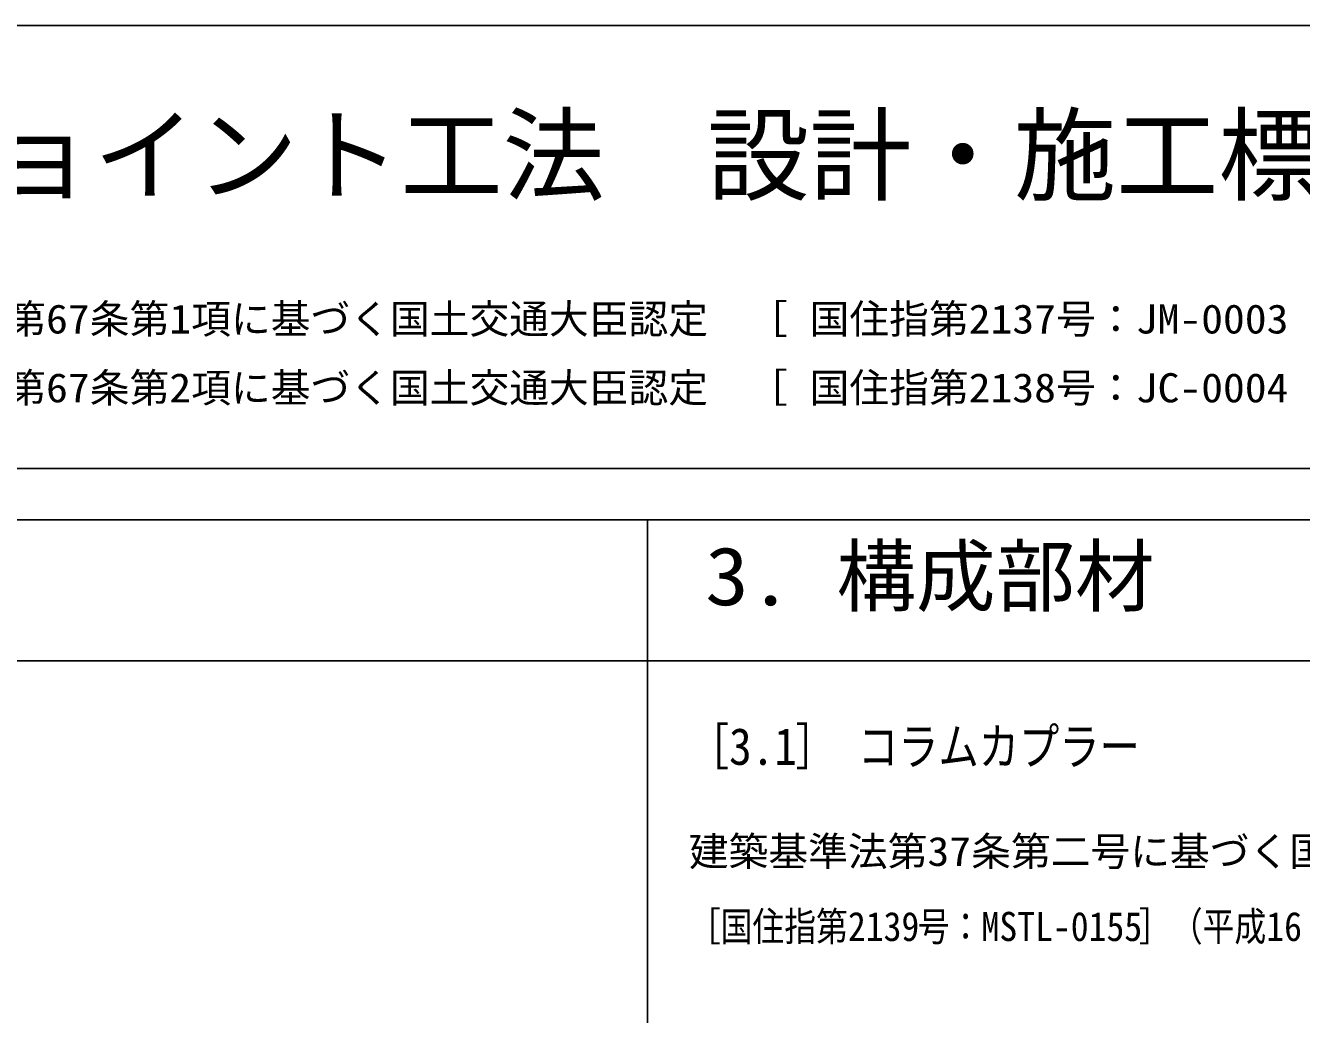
# Model space of a CAD drawing. Units: millimetres on the paper. Extents: x -200 to 200, y -121 to 121.
# Drawn here: x -129.8 to -66.5, y 71.9 to 121 of the extents above; entities that cross this region are included whole.
import ezdxf
from ezdxf.enums import TextEntityAlignment as Align

# ---------------------------------------------------------------- set-up
doc = ezdxf.new("R2010")
doc.units = ezdxf.units.MM
for name, color, linetype in [('0-1__0-1_一般', 7, 'Continuous'), ('0-2__0-0_0', 7, 'Continuous'), ('0-3__0-E_', 7, 'Continuous')]:
    doc.layers.add(name, color=color, linetype=linetype)
doc.styles.add('ＭＳ 明朝', font='')
doc.styles.get('ＭＳ 明朝').set_extended_font_data('MS Mincho')

msp = doc.modelspace()

# ---------------------------------------------------------------- linework, layer by layer
at = {"layer": '0-1__0-1_一般'}
for p, q in [((-199, 121), (199, 121)), ((199, 99), (-199, 99)), ((-200, 96.446), (200, 96.446)), ((-98.951, -121), (-98.951, 96.446)), ((-200, 89.446), (200, 89.446))]:
    msp.add_line(p, q, dxfattribs=at)

# ---------------------------------------------------------------- texts
at = {"layer": '0-2__0-0_0', "style": 'ＭＳ 明朝'}
for s, height, p in [('ジョイント工法\u3000設計・施工標準図', 3.724, (-136.623, 111.586)), ('構成部材', 2.897, (-89.562, 91.331)), ('建築基準法第', 1.448, (-96.894, 78.815)), ('条第二号に基づく国土交通大臣認定', 1.448, (-82.868, 78.815))]:
    msp.add_text(s, height=height, dxfattribs=at).set_placement(p, align=Align.BOTTOM_LEFT)
for s, height, width, p in [('3. ', 2.897, 1.1, (-96.082, 91.331)), ('［', 1.833, 0.8, (-96.894, 83.721)), ('］', 1.833, 0.8, (-91.594, 83.721)), ('コラムカプラー', 1.833, 0.8, (-88.494, 83.721)), ('3.1', 1.833, 0.9, (-94.894, 83.721)), ('37', 1.448, 1.1, (-85.041, 78.815))]:
    msp.add_text(s, height=height, dxfattribs=dict(at, width=width)).set_placement(p, align=Align.BOTTOM_LEFT)
at = {"layer": '0-3__0-E_', "style": 'ＭＳ 明朝'}
for s, p in [('建築基準法施行令第', (-146.604, 105.265)), ('条第', (-126.651, 105.265)), ('項に基づく国土交通大臣認定\u3000［', (-121.614, 105.265)), ('国住指第', (-90.894, 105.265)), ('号：', (-78.645, 105.265)), ('建築基準法施行令第', (-146.604, 101.846)), ('条第', (-126.651, 101.846)), ('項に基づく国土交通大臣認定\u3000［', (-121.614, 101.846)), ('国住指第', (-90.894, 101.846)), ('号：', (-78.645, 101.846))]:
    msp.add_text(s, height=1.448, dxfattribs=at).set_placement(p, align=Align.BOTTOM_LEFT)
for s, width, p in [('67', 1.1, (-128.824, 105.265)), ('2137', 1.1, (-82.991, 105.265)), ('JM-0003 ', 1.1, (-74.694, 105.265)), ('1', 1.1, (-122.7, 105.265)), ('67', 1.1, (-128.824, 101.846)), ('2', 1.1, (-122.7, 101.846)), ('2138', 1.1, (-82.991, 101.846)), ('JC-0004 ', 1.1, (-74.694, 101.846)), ('［国住指第', 0.8, (-96.894, 75.085)), ('2139', 0.9, (-88.992, 75.085)), ('号：', 0.8, (-85.515, 75.085)), ('MSTL-0155', 0.9, (-82.354, 75.085)), ('］（平成', 0.8, (-74.531, 75.085)), ('16', 0.9, (-68.209, 75.085))]:
    msp.add_text(s, height=1.448, dxfattribs=dict(at, width=width)).set_placement(p, align=Align.BOTTOM_LEFT)

doc.saveas('drawing.dxf')
